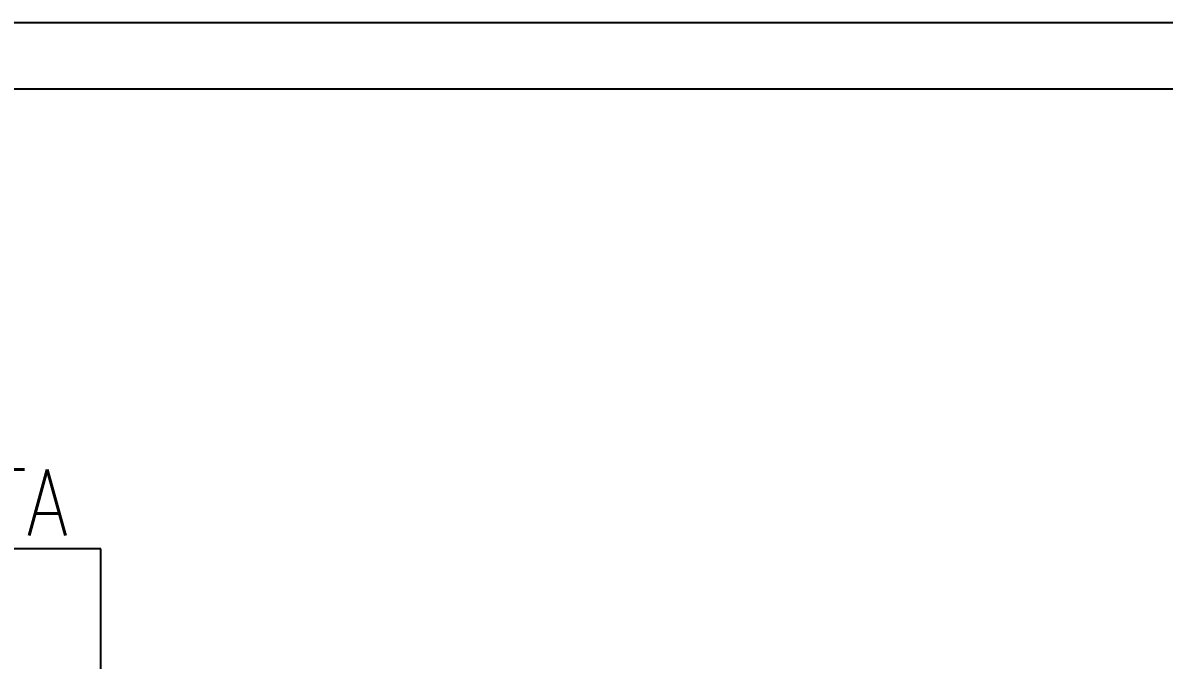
# Model space of a CAD drawing. Header units: metres. Extents: x -658 to -58, y -713 to -118.
# Drawn here: x -221.706 to -218.253, y -191.875 to -189.946 of the extents above; entities that cross this region are included whole.
import ezdxf
from ezdxf import colors
from ezdxf.entities.mleader import LeaderData, LeaderLine
from ezdxf.math import Vec2, Vec3

# ---------------------------------------------------------------- set-up
doc = ezdxf.new("R2010")
doc.units = ezdxf.units.M
doc.header["$LTSCALE"] = 100
doc.layers.add('plan', color=8, linetype='Continuous')
doc.layers.add('WATER TEXT', color=3, linetype='Continuous')
doc.styles.add('02-GROUND-FOR WORK$0$MZ', font='romans.shx', dxfattribs={"width": 0.8})

# ---------------------------------------------------------------- blocks, each defined once
blk = doc.blocks.new('A$Cb06f5615')
at = {"layer": 'plan'}
for p, q in [((-11.1028, 21.3095), (-41.8028, 21.3095)), ((-41.6028, 21.1095), (-28.9035, 21.1095))]:
    blk.add_line(p, q, dxfattribs=at)

msp = doc.modelspace()

# ---------------------------------------------------------------- block references
at = {"layer": 'plan'}
msp.add_blockref('A$Cb06f5615', (-188.202, -211.2557), dxfattribs=at)

# ---------------------------------------------------------------- leaders
at = {"layer": 'WATER TEXT', "color": 3}
ml = msp.add_multileader_mtext('Standard', dxfattribs=at)
ml.set_content('∅32 CWP FA', color=3, style='02-GROUND-FOR WORK$0$MZ')
ml.set_leader_properties(color=1)
ml.build(insert=Vec2(0, 0))
ml.multileader.update_dxf_attribs({"text_left_attachment_type": 6, "text_right_attachment_type": 6, "dogleg_length": 100, "arrow_head_size": 0.1})
ctx = ml.context
ctx.base_point, ctx.char_height, ctx.arrow_head_size, ctx.landing_gap_size, ctx.plane_origin = Vec3(-223.086, -191.5384), 0.2, 0.1, 0.00009, Vec3(-221.6292, -192.2849)
ctx.left_attachment, ctx.right_attachment, ctx.text_align_type = 6, 6, 2
notes = []
notes.append((ctx, [(0, (1, 1, 0), (-221.4697, -191.5384), (-1, 0), 0.1, [(0, [(-221.4697, -192.0299)], 0, [])])]))
ctx.mtext.insert, ctx.mtext.alignment, ctx.mtext.flow_direction = Vec3(-221.5698, -191.2984), 3, 5
for ctx, leaders in notes:
    for number, flags, end, landing, length, lines in leaders:
        leader = LeaderData()
        leader.index, (leader.has_last_leader_line, leader.has_dogleg_vector, leader.attachment_direction) = number, flags
        leader.last_leader_point, leader.dogleg_vector, leader.dogleg_length = Vec3(end), Vec3(landing), length
        for number, points, colour, breaks in lines:
            line = LeaderLine()
            line.index, line.vertices, line.color, line.breaks = number, Vec3.list(points), colors.encode_raw_color(colour), breaks
            leader.lines.append(line)
        ctx.leaders.append(leader)

doc.saveas('drawing.dxf')
